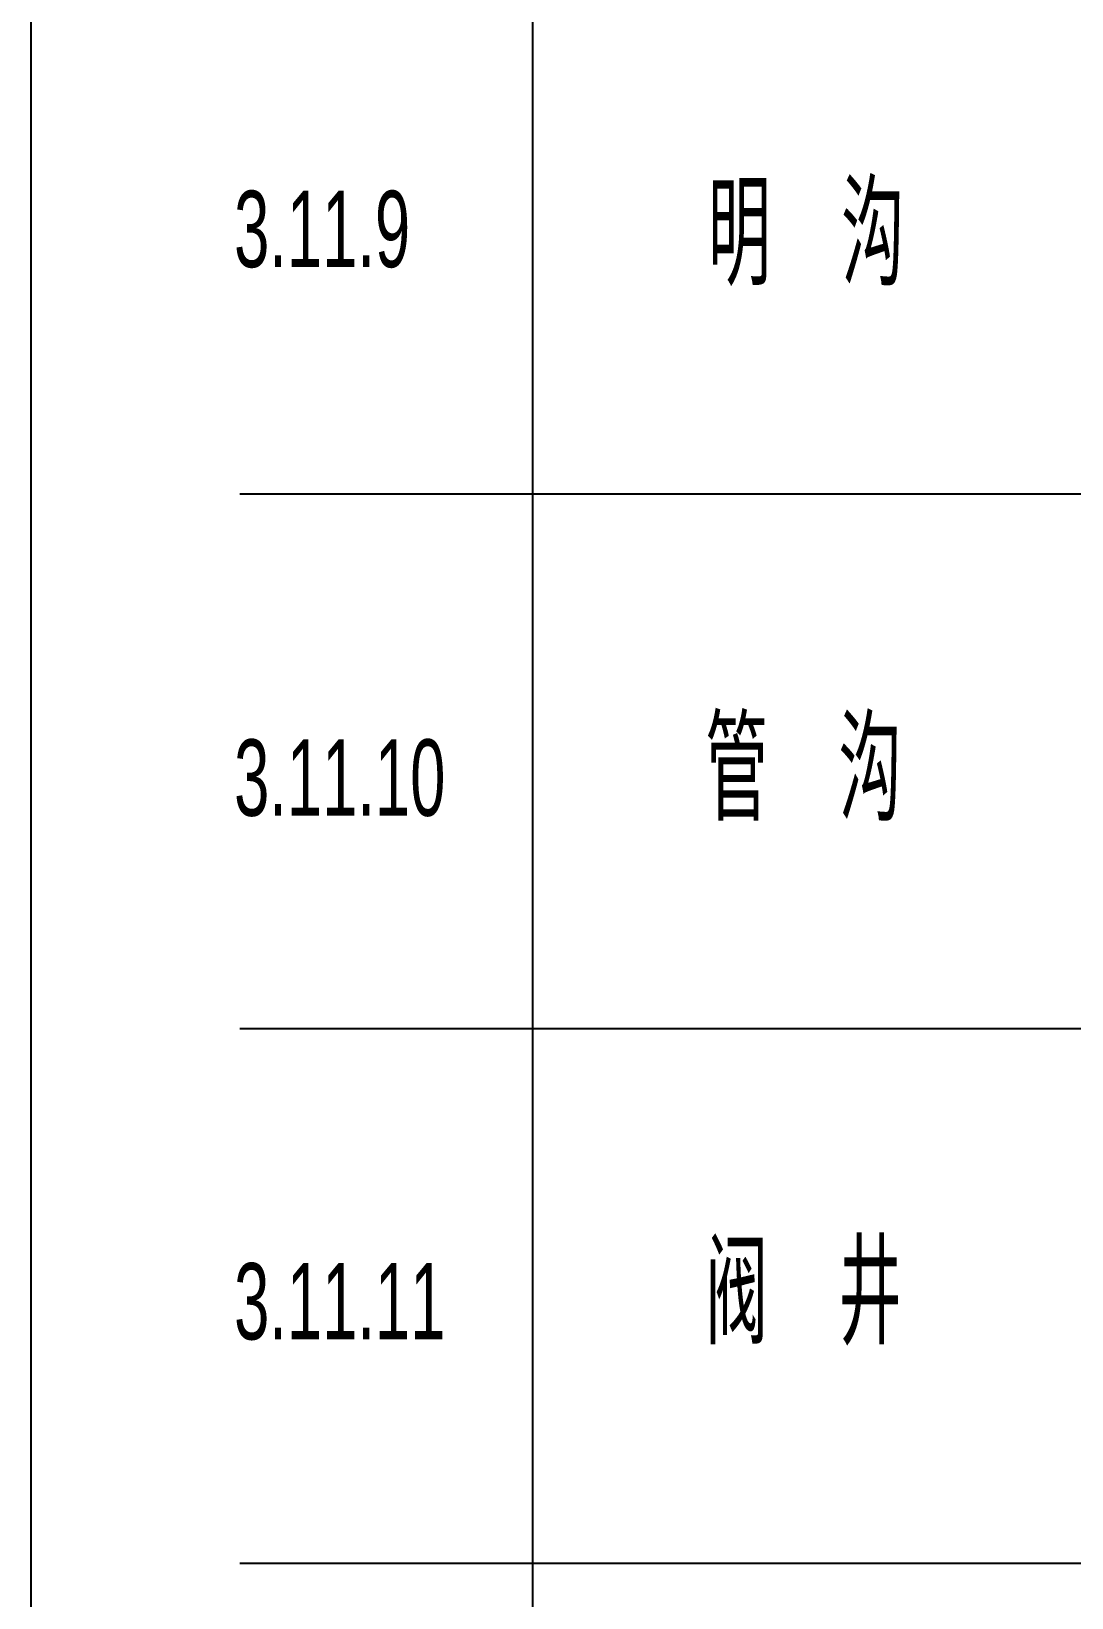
# Model space of a CAD drawing. Header units: inches. Extents: x -18 to 2014, y 4 to 801.
# Drawn here: x 1660 to 1700.8, y 134.3 to 195.9 of the extents above; entities that cross this region are included whole.
import ezdxf

# ---------------------------------------------------------------- set-up
doc = ezdxf.new("R2010")
doc.units = ezdxf.units.IN
doc.header["$MEASUREMENT"] = 0
doc.styles.get("Standard").update_dxf_attribs({"font": 'pdatxt.shx', "bigfont": 'hztxt.shx'})

msp = doc.modelspace()

# ---------------------------------------------------------------- linework, layer by layer
at = {"color": 3}
for p, q in [((1659.956039313199, 5.889200489815121), (1659.956039313199, 252.8892004898151)), ((1679.644965778534, 232.6994746101742), (1679.644965778534, 42.69947461017395)), ((1668.142719945016, 177.6994746101742), (1815.142719945016, 177.6994746101742)), ((1668.142719945016, 156.6994746101742), (1815.142719945016, 156.6994746101742)), ((1668.142719945016, 135.6994746101742), (1815.142719945016, 135.6994746101742))]:
    msp.add_line(p, q, dxfattribs=at)

# ---------------------------------------------------------------- texts
at = {"color": 3, "width": 0.62}
for s, height, p in [('明   沟', 4, (1686.526774681715, 185.8830512390212)), ('3.11.9', 3, (1667.922180349447, 186.5975343107424)), ('管   沟', 4, (1686.42214963717, 164.8577075817098)), ('3.11.10', 3, (1667.922180349447, 165.0488475400997)), ('阀   井', 4, (1686.42214963717, 144.2908445320494)), ('3.11.11', 3, (1667.922180349447, 144.4819844904392))]:
    msp.add_text(s, height=height, dxfattribs=at).set_placement(p)

doc.saveas('drawing.dxf')
